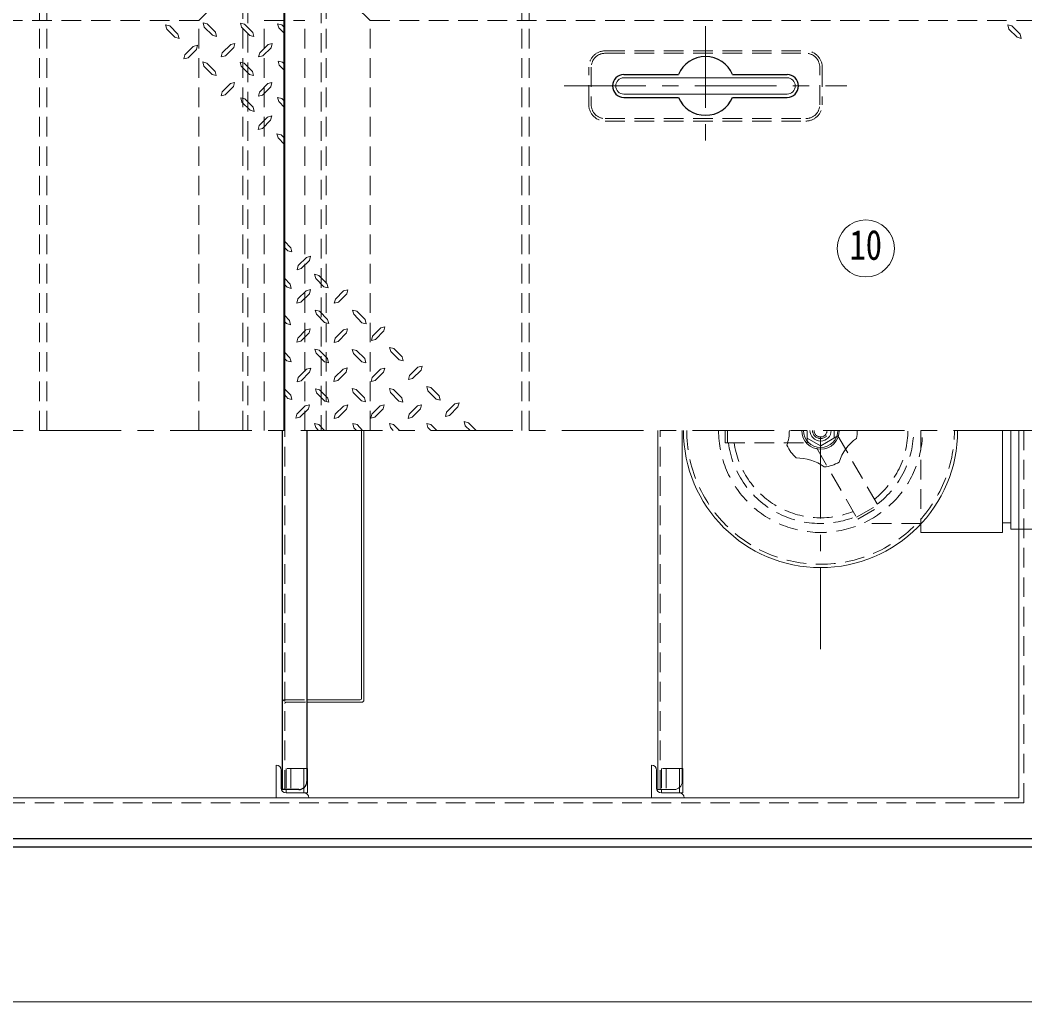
# Model space of a CAD drawing. Units: millimetres at full size, sheet at 1:10; details may follow other scales. Extents: x -2114 to 1936, y -1399 to 1411.
# Drawn here: x -1416 to -800, y 500 to 1102 of the extents above; entities that cross this region are included whole.
import ezdxf
from ezdxf.enums import TextEntityAlignment as Align

# ---------------------------------------------------------------- set-up
doc = ezdxf.new("R2010")
doc.units = ezdxf.units.MM
doc.header["$LTSCALE"] = 10
doc.linetypes.add('CHAIN1', pattern=[8, 5, -1, 1, -1])
doc.linetypes.add('DASHED1', pattern=[1.8, 1.2, -0.6])
doc.layers.add('0-0_ﾚｲﾔ1', color=4, linetype='Continuous', lineweight=9)
doc.styles.add('ＭＳ ゴシック', font='')
doc.styles.get('ＭＳ ゴシック').set_extended_font_data('MS Gothic')

msp = doc.modelspace()

# ---------------------------------------------------------------- linework, layer by layer
at = {"layer": '0-0_ﾚｲﾔ1', "color": 1, "lineweight": 40}
msp.add_line((-1253.92, 850.36), (-1253.92, 1141.36), dxfattribs=at)
at = {"layer": '0-0_ﾚｲﾔ1', "linetype": 'DASHED1'}
for p, q in [((-1403.92, 1101.36), (-1403.92, 1128.36)), ((-1399.42, 1101.36), (-1399.42, 1128.36)), ((-1279.42, 850.36), (-1279.42, 1128.36)), ((-1228.42, 850.36), (-1228.42, 1128.36)), ((-1108.42, 1101.36), (-1108.42, 1128.36)), ((-1103.92, 1101.36), (-1103.92, 1128.36)), ((-1023.67, 630.36), (-1023.67, 850.36)), ((-983.92, 842.86), (-983.92, 850.36)), ((-982.42, 842.86), (-982.42, 850.36)), ((-933.67, 850.36), (-933.67, 842.86)), ((-917.17, 850.36), (-917.17, 845.6)), ((-863.92, 850.36), (-863.92, 793.15)), ((-800.92, 850.36), (-800.92, 622.36)), ((-925.42, 840.84), (-933.67, 845.6)), ((-914.8, 846.97), (-927.79, 839.47)), ((-914.8, 846.97), (-889.68, 803.45)), ((-983.92, 842.86), (-933.67, 842.86)), ((-927.79, 839.47), (-902.67, 795.95)), ((-903.42, 797.25), (-890.43, 804.75)), ((-902.67, 795.95), (-889.68, 803.45)), ((-863.92, 793.36), (-899.78, 793.36)), ((-803.92, 789.86), (-724.92, 789.86)), ((-1253.67, 685.36), (-1240.17, 685.36)), ((-1252.92, 683.86), (-1240.17, 683.86)), ((-1240.17, 643.36), (-1252.92, 643.36)), ((-1252.92, 643.36), (-1252.92, 630.36)), ((-1249.92, 643.36), (-1249.92, 628.36)), ((-1241.92, 631.56), (-1241.92, 643.36)), ((-1010.17, 643.36), (-1022.92, 643.36)), ((-1022.92, 643.36), (-1022.92, 630.36)), ((-1019.92, 643.36), (-1019.92, 628.36)), ((-1011.92, 631.56), (-1011.92, 643.36)), ((-800.92, 622.36), (-1706.92, 622.36))]:
    msp.add_line(p, q, dxfattribs=at)
at = {"layer": '0-0_ﾚｲﾔ1', "color": 7, "linetype": 'DASHED1', "lineweight": 18}
for p, q in [((-1306.42, 1101.36), (-1276.89, 1130.9)), ((-1276.42, 1129.76), (-1276.42, 850.36)), ((-1231.42, 1129.76), (-1231.42, 850.36)), ((-1201.42, 1101.36), (-1230.95, 1130.9)), ((-1306.42, 1101.36), (-1729.92, 1101.36)), ((-1403.92, 850.36), (-1403.92, 1101.36)), ((-1399.42, 850.36), (-1399.42, 1101.36)), ((-1306.42, 850.36), (-1306.42, 1101.36)), ((-1266.42, 1101.36), (-1241.42, 1101.36)), ((-1266.42, 850.36), (-1266.42, 1101.36)), ((-1241.42, 850.36), (-1241.42, 1101.36)), ((-1201.42, 1101.36), (-777.92, 1101.36)), ((-1201.42, 850.36), (-1201.42, 1101.36)), ((-1108.42, 850.36), (-1108.42, 1101.36)), ((-1103.92, 850.36), (-1103.92, 1101.36)), ((-1057.42, 1082.86), (-934.42, 1082.86)), ((-1057.42, 1081.36), (-934.42, 1081.36)), ((-1067.42, 1049.86), (-1067.42, 1072.86)), ((-1065.92, 1072.86), (-1065.92, 1049.86)), ((-925.92, 1049.86), (-925.92, 1072.86)), ((-924.42, 1072.86), (-924.42, 1049.86)), ((-1057.42, 1041.36), (-934.42, 1041.36)), ((-1057.42, 1039.86), (-934.42, 1039.86)), ((-1253.67, 630.36), (-1253.67, 850.36))]:
    msp.add_line(p, q, dxfattribs=at)
at = {"layer": '0-0_ﾚｲﾔ1'}
for p, q in [((-1326.04, 1096.2), (-1326.69, 1098.77)), ((-1324.19, 1098.13), (-1326.69, 1098.77)), ((-1326.04, 1096.2), (-1320.98, 1091.14)), ((-1324.19, 1098.13), (-1319.13, 1092.99)), ((-1303.14, 1097.41), (-1303.78, 1099.98)), ((-1301.29, 1099.34), (-1303.78, 1099.98)), ((-1303.14, 1097.41), (-1298.08, 1092.35)), ((-1301.29, 1099.34), (-1296.23, 1094.19)), ((-1280.24, 1097.33), (-1280.88, 1099.9)), ((-1278.39, 1099.26), (-1280.88, 1099.9)), ((-1280.24, 1097.33), (-1275.18, 1092.27)), ((-1278.39, 1099.26), (-1273.33, 1094.11)), ((-1255.49, 1098.77), (-1258.06, 1099.42)), ((-1257.34, 1096.85), (-1258.06, 1099.42)), ((-1257.34, 1096.85), (-1253.92, 1093.43)), ((-1255.49, 1098.77), (-1253.92, 1097.21)), ((-810.04, 1096.2), (-810.69, 1098.77)), ((-808.19, 1098.13), (-810.69, 1098.77)), ((-810.04, 1096.2), (-804.98, 1091.14)), ((-808.19, 1098.13), (-803.13, 1092.99)), ((-1318.41, 1090.5), (-1320.98, 1091.14)), ((-1319.13, 1092.99), (-1318.41, 1090.5)), ((-1295.51, 1091.7), (-1298.08, 1092.35)), ((-1296.23, 1094.19), (-1295.51, 1091.7)), ((-1272.6, 1091.62), (-1275.18, 1092.27)), ((-1273.33, 1094.11), (-1272.6, 1091.62)), ((-802.41, 1090.5), (-804.98, 1091.14)), ((-803.13, 1092.99), (-802.41, 1090.5)), ((-1312.94, 1078.6), (-1307.88, 1083.67)), ((-1290.04, 1079.81), (-1284.98, 1084.87)), ((-1267.14, 1079.73), (-1262.08, 1084.79)), ((-1314.87, 1080.45), (-1315.52, 1077.96)), ((-1312.94, 1078.6), (-1315.52, 1077.96)), ((-1291.97, 1081.66), (-1292.61, 1079.17)), ((-1290.04, 1079.81), (-1292.61, 1079.17)), ((-1269.07, 1081.58), (-1269.71, 1079.09)), ((-1267.14, 1079.73), (-1269.71, 1079.09)), ((-1303.3, 1073.46), (-1303.94, 1076.03)), ((-1301.45, 1075.39), (-1303.94, 1076.03)), ((-1303.3, 1073.46), (-1298.24, 1068.4)), ((-1301.45, 1075.39), (-1296.39, 1070.25)), ((-1280.4, 1073.38), (-1281.04, 1075.95)), ((-1278.55, 1075.31), (-1281.04, 1075.95)), ((-1280.4, 1073.38), (-1275.34, 1068.32)), ((-1278.55, 1075.31), (-1273.49, 1070.17)), ((-1255.17, 1075.95), (-1257.74, 1076.6)), ((-1257.1, 1074.02), (-1257.74, 1076.6)), ((-1257.1, 1074.02), (-1253.92, 1070.85)), ((-1255.17, 1075.95), (-1253.92, 1074.71)), ((-1295.67, 1067.76), (-1298.24, 1068.4)), ((-1296.39, 1070.25), (-1295.67, 1067.76)), ((-1272.77, 1067.68), (-1275.34, 1068.32)), ((-1273.49, 1070.17), (-1272.77, 1067.68)), ((-1290.2, 1055.86), (-1285.14, 1060.93)), ((-1267.3, 1055.78), (-1262.24, 1060.85)), ((-1292.13, 1057.71), (-1292.77, 1055.22)), ((-1290.2, 1055.86), (-1292.77, 1055.22)), ((-1278.15, 1053.37), (-1280.72, 1054.02)), ((-1280, 1051.44), (-1280.72, 1054.02)), ((-1278.15, 1053.37), (-1273.09, 1048.31)), ((-1269.23, 1057.63), (-1269.87, 1055.14)), ((-1267.3, 1055.78), (-1269.87, 1055.14)), ((-1255.57, 1053.69), (-1258.14, 1054.34)), ((-1257.42, 1051.77), (-1258.14, 1054.34)), ((-1255.57, 1053.69), (-1253.92, 1052.05)), ((-1280, 1051.44), (-1274.94, 1046.46)), ((-1273.09, 1048.31), (-1272.36, 1045.74)), ((-1257.42, 1051.77), (-1253.92, 1048.13)), ((-1272.36, 1045.74), (-1274.94, 1046.46)), ((-1269.31, 1037.22), (-1264.25, 1042.28)), ((-1269.31, 1037.22), (-1269.95, 1034.65)), ((-1267.38, 1035.37), (-1269.95, 1034.65)), ((-1267.38, 1035.37), (-1262.4, 1040.44)), ((-1255.97, 1031.44), (-1258.54, 1032.08)), ((-1257.82, 1029.51), (-1258.54, 1032.08)), ((-1257.82, 1029.51), (-1253.92, 1025.45)), ((-1255.97, 1031.44), (-1253.92, 1029.39)), ((-1250.02, 962.22), (-1253.92, 966.27)), ((-1251.87, 960.29), (-1253.92, 962.34)), ((-1250.02, 962.22), (-1249.3, 959.65)), ((-1251.87, 960.29), (-1249.3, 959.65)), ((-1240.46, 956.35), (-1245.44, 951.29)), ((-1238.53, 954.51), (-1243.6, 949.44)), ((-1240.46, 956.35), (-1237.89, 957.08)), ((-1238.53, 954.51), (-1237.89, 957.08)), ((-1250.43, 939.96), (-1253.92, 943.6)), ((-1235.48, 945.99), (-1232.91, 945.27)), ((-1234.76, 943.42), (-1235.48, 945.99)), ((-1229.69, 938.35), (-1234.76, 943.42)), ((-1227.85, 940.28), (-1232.91, 945.27)), ((-1252.27, 938.03), (-1253.92, 939.68)), ((-1252.27, 938.03), (-1249.7, 937.39)), ((-1250.43, 939.96), (-1249.7, 937.39)), ((-1240.54, 935.94), (-1245.6, 930.88)), ((-1240.54, 935.94), (-1237.97, 936.59)), ((-1238.61, 934.1), (-1237.97, 936.59)), ((-1229.69, 938.35), (-1227.12, 937.71)), ((-1227.85, 940.28), (-1227.12, 937.71)), ((-1217.64, 935.86), (-1222.7, 930.8)), ((-1217.64, 935.86), (-1215.07, 936.51)), ((-1215.71, 934.02), (-1215.07, 936.51)), ((-1235.08, 924.05), (-1232.51, 923.41)), ((-1234.35, 921.56), (-1235.08, 924.05)), ((-1212.18, 923.97), (-1209.6, 923.33)), ((-1211.45, 921.48), (-1212.18, 923.97)), ((-1250.75, 917.7), (-1253.92, 920.88)), ((-1250.75, 917.7), (-1250.1, 915.13)), ((-1229.29, 916.42), (-1234.35, 921.56)), ((-1227.44, 918.35), (-1232.51, 923.41)), ((-1227.44, 918.35), (-1226.8, 915.77)), ((-1206.39, 916.34), (-1211.45, 921.48)), ((-1204.54, 918.27), (-1209.6, 923.33)), ((-1204.54, 918.27), (-1203.9, 915.69)), ((-1252.68, 915.77), (-1253.92, 917.02)), ((-1252.68, 915.77), (-1250.1, 915.13)), ((-1240.7, 912), (-1245.77, 906.94)), ((-1240.7, 912), (-1238.13, 912.64)), ((-1238.77, 910.15), (-1238.13, 912.64)), ((-1229.29, 916.42), (-1226.8, 915.77)), ((-1217.8, 911.92), (-1222.86, 906.85)), ((-1217.8, 911.92), (-1215.23, 912.56)), ((-1215.87, 910.07), (-1215.23, 912.56)), ((-1206.39, 916.34), (-1203.9, 915.69)), ((-1194.9, 913.12), (-1199.96, 908.06)), ((-1194.9, 913.12), (-1192.33, 913.77)), ((-1192.97, 911.27), (-1192.33, 913.77)), ((-1235.24, 900.1), (-1232.67, 899.46)), ((-1234.52, 897.61), (-1235.24, 900.1)), ((-1227.6, 894.4), (-1232.67, 899.46)), ((-1212.34, 900.02), (-1209.77, 899.38)), ((-1211.61, 897.53), (-1212.34, 900.02)), ((-1204.7, 894.32), (-1209.77, 899.38)), ((-1189.44, 901.23), (-1186.86, 900.59)), ((-1188.71, 898.74), (-1189.44, 901.23)), ((-1181.8, 895.52), (-1186.86, 900.59)), ((-1250.51, 894.88), (-1253.92, 898.3)), ((-1252.35, 892.95), (-1253.92, 894.52)), ((-1252.35, 892.95), (-1249.78, 892.31)), ((-1250.51, 894.88), (-1249.78, 892.31)), ((-1229.45, 892.47), (-1234.52, 897.61)), ((-1227.6, 894.4), (-1226.96, 891.83)), ((-1206.55, 892.39), (-1211.61, 897.53)), ((-1204.7, 894.32), (-1204.06, 891.75)), ((-1183.65, 893.6), (-1188.71, 898.74)), ((-1183.65, 893.6), (-1181.16, 892.95)), ((-1181.8, 895.52), (-1181.16, 892.95)), ((-1240.38, 887.81), (-1245.44, 882.75)), ((-1240.38, 887.81), (-1237.81, 888.45)), ((-1238.45, 885.96), (-1237.81, 888.45)), ((-1229.45, 892.47), (-1226.96, 891.83)), ((-1217.96, 887.97), (-1223.02, 882.91)), ((-1217.96, 887.97), (-1215.39, 888.61)), ((-1216.03, 886.12), (-1215.39, 888.61)), ((-1206.55, 892.39), (-1204.06, 891.75)), ((-1195.06, 887.89), (-1200.12, 882.83)), ((-1195.06, 887.89), (-1192.49, 888.53)), ((-1193.13, 886.04), (-1192.49, 888.53)), ((-1172.16, 889.1), (-1177.22, 884.03)), ((-1172.16, 889.1), (-1169.59, 889.74)), ((-1170.23, 887.25), (-1169.59, 889.74)), ((-1250.02, 871.9), (-1253.92, 875.8)), ((-1234.92, 875.92), (-1232.35, 875.27)), ((-1234.19, 873.43), (-1234.92, 875.92)), ((-1227.28, 870.21), (-1232.35, 875.27)), ((-1212.5, 876.08), (-1209.93, 875.44)), ((-1211.77, 873.59), (-1212.5, 876.08)), ((-1204.86, 870.37), (-1209.93, 875.44)), ((-1189.6, 876), (-1187.02, 875.35)), ((-1188.87, 873.51), (-1189.6, 876)), ((-1181.96, 870.29), (-1187.02, 875.35)), ((-1166.69, 877.2), (-1164.12, 876.56)), ((-1165.97, 874.71), (-1166.69, 877.2)), ((-1160.91, 869.57), (-1165.97, 874.71)), ((-1159.06, 871.5), (-1164.12, 876.56)), ((-1251.87, 869.97), (-1253.92, 872.31)), ((-1251.87, 869.97), (-1249.3, 869.33)), ((-1250.02, 871.9), (-1249.3, 869.33)), ((-1229.13, 868.28), (-1234.19, 873.43)), ((-1229.13, 868.28), (-1226.64, 867.64)), ((-1227.28, 870.21), (-1226.64, 867.64)), ((-1206.71, 868.44), (-1211.77, 873.59)), ((-1206.71, 868.44), (-1204.22, 867.8)), ((-1204.86, 870.37), (-1204.22, 867.8)), ((-1183.81, 868.36), (-1188.87, 873.51)), ((-1183.81, 868.36), (-1181.32, 867.72)), ((-1181.96, 870.29), (-1181.32, 867.72)), ((-1160.91, 869.57), (-1158.42, 868.93)), ((-1159.06, 871.5), (-1158.42, 868.93)), ((-1241.19, 865.47), (-1246.25, 860.41)), ((-1241.19, 865.47), (-1238.61, 866.11)), ((-1239.26, 863.62), (-1238.61, 866.11)), ((-1217.72, 865.31), (-1222.78, 860.25)), ((-1217.72, 865.31), (-1215.15, 865.95)), ((-1215.79, 863.46), (-1215.15, 865.95)), ((-1195.3, 865.47), (-1200.36, 860.41)), ((-1195.3, 865.47), (-1192.73, 866.11)), ((-1193.37, 863.62), (-1192.73, 866.11)), ((-1172.4, 865.39), (-1177.46, 860.33)), ((-1172.4, 865.39), (-1169.83, 866.03)), ((-1170.47, 863.54), (-1169.83, 866.03)), ((-1149.5, 866.6), (-1154.56, 861.53)), ((-1149.5, 866.6), (-1146.93, 867.24)), ((-1147.57, 864.75), (-1146.93, 867.24)), ((-1235.48, 854.7), (-1232.91, 853.98)), ((-1234.76, 852.13), (-1235.48, 854.7)), ((-1232.99, 850.36), (-1234.76, 852.13)), ((-1229.29, 850.36), (-1232.91, 853.98)), ((-1212.02, 854.54), (-1209.44, 853.9)), ((-1211.37, 852.05), (-1212.02, 854.54)), ((-1209.69, 850.36), (-1211.37, 852.05)), ((-1206.04, 850.36), (-1209.44, 853.9)), ((-1206.67, 850.36), (-1206.67, 686.11)), ((-1205.17, 850.36), (-1205.17, 685.36)), ((-1189.6, 854.7), (-1187.02, 853.98)), ((-1188.95, 852.13), (-1189.6, 854.7)), ((-1187.19, 850.36), (-1188.95, 852.13)), ((-1183.41, 850.36), (-1187.02, 853.98)), ((-1166.69, 854.62), (-1164.12, 853.98)), ((-1165.97, 852.13), (-1166.69, 854.62)), ((-1164.2, 850.36), (-1165.97, 852.13)), ((-1160.51, 850.36), (-1164.12, 853.98)), ((-1136.36, 850.36), (-1141.22, 855.1)), ((-813.92, 850.36), (-813.92, 787.86)), ((-808.92, 850.36), (-808.92, 789.86)), ((-863.92, 793.15), (-863.92, 787.86)), ((-813.92, 793.76), (-808.92, 793.76)), ((-808.92, 789.86), (-803.92, 789.86)), ((-863.92, 787.86), (-813.92, 787.86)), ((-1207.42, 685.36), (-1240.17, 685.36)), ((-1206.67, 683.86), (-1240.17, 683.86)), ((-1252.92, 630.36), (-1252.92, 628.36)), ((-1022.92, 630.36), (-1022.92, 628.36))]:
    msp.add_line(p, q, dxfattribs=at)
at = {"layer": '0-0_ﾚｲﾔ1', "linetype": 'CHAIN1'}
for p, q in [((-995.92, 1097.86), (-995.92, 1024.86)), ((-1082.42, 1061.36), (-909.42, 1061.36)), ((-2043.92, 850.36), (-308.92, 850.36)), ((-925.42, 716.36), (-925.42, 850.36))]:
    msp.add_line(p, q, dxfattribs=at)
at = {"layer": '0-0_ﾚｲﾔ1', "color": 5, "lineweight": 25}
for p, q in [((-1045.92, 1068.36), (-1012.5, 1068.36)), ((-979.34, 1068.36), (-945.92, 1068.36)), ((-1045.92, 1054.36), (-1012.5, 1054.36)), ((-979.34, 1054.36), (-945.92, 1054.36)), ((-1255.17, 630.36), (-1255.17, 850.36)), ((-1240.17, 850.36), (-1240.17, 635.36)), ((-1245.17, 630.36), (-1255.17, 630.36)), ((-1733.92, 600.36), (-773.92, 600.36)), ((-1733.92, 595.36), (-773.92, 595.36))]:
    msp.add_line(p, q, dxfattribs=at)
at = {"layer": '0-0_ﾚｲﾔ1', "color": 7, "lineweight": 18}
for p, q in [((-1045.92, 1066.36), (-945.92, 1066.36)), ((-1045.92, 1056.36), (-945.92, 1056.36)), ((-1025.17, 630.36), (-1025.17, 850.36)), ((-1010.17, 635.36), (-1010.17, 850.36)), ((-803.92, 850.36), (-803.92, 625.36)), ((-1258.92, 645.36), (-1258.92, 625.36)), ((-1255.92, 631.36), (-1255.92, 642.36)), ((-1240.17, 643.36), (-1239.8, 643.36)), ((-1239.8, 628.36), (-1239.8, 643.36)), ((-1028.92, 645.36), (-1028.92, 625.36)), ((-1025.92, 631.36), (-1025.92, 642.36)), ((-1010.17, 643.36), (-1009.8, 643.36)), ((-1009.8, 628.36), (-1009.8, 643.36)), ((-1252.92, 628.36), (-1239.8, 628.36)), ((-1241.92, 628.36), (-1241.92, 631.56)), ((-1015.17, 630.36), (-1025.17, 630.36)), ((-1022.92, 628.36), (-1009.8, 628.36)), ((-1011.92, 628.36), (-1011.92, 631.56)), ((-803.92, 625.36), (-1486.92, 625.36)), ((-728.92, 500.36), (-1778.92, 500.36))]:
    msp.add_line(p, q, dxfattribs=at)
at = {"layer": '0-0_ﾚｲﾔ1'}
for points in [[(-1314.87, 1080.45), (-1309.73, 1085.6), (-1307.24, 1086.24), (-1307.88, 1083.67)], [(-1291.97, 1081.66), (-1286.83, 1086.8), (-1284.34, 1087.44), (-1284.98, 1084.87)], [(-1269.07, 1081.58), (-1263.93, 1086.72), (-1261.44, 1087.36), (-1262.08, 1084.79)], [(-1292.13, 1057.71), (-1286.99, 1062.85), (-1284.5, 1063.5), (-1285.14, 1060.93)], [(-1269.23, 1057.63), (-1264.09, 1062.77), (-1261.6, 1063.42), (-1262.24, 1060.85)], [(-1264.25, 1042.28), (-1261.68, 1043.01), (-1262.4, 1040.44)], [(-1243.6, 949.44), (-1246.17, 948.72), (-1245.44, 951.29)], [(-1238.61, 934.1), (-1243.76, 928.95), (-1246.25, 928.31), (-1245.6, 930.88)], [(-1215.71, 934.02), (-1220.85, 928.87), (-1223.35, 928.23), (-1222.7, 930.8)], [(-1192.97, 911.27), (-1198.11, 906.13), (-1200.6, 905.49), (-1199.96, 908.06)], [(-1238.77, 910.15), (-1243.92, 905.01), (-1246.41, 904.36), (-1245.77, 906.94)], [(-1215.87, 910.07), (-1221.02, 904.93), (-1223.51, 904.28), (-1222.86, 906.85)], [(-1170.23, 887.25), (-1175.37, 882.1), (-1177.86, 881.46), (-1177.22, 884.03)], [(-1238.45, 885.96), (-1243.6, 880.82), (-1246.09, 880.18), (-1245.44, 882.75)], [(-1216.03, 886.12), (-1221.18, 880.98), (-1223.67, 880.34), (-1223.02, 882.91)], [(-1193.13, 886.04), (-1198.27, 880.9), (-1200.77, 880.26), (-1200.12, 882.83)], [(-1239.26, 863.62), (-1244.4, 858.48), (-1246.89, 857.84), (-1246.25, 860.41)], [(-1215.79, 863.46), (-1220.94, 858.32), (-1223.43, 857.68), (-1222.78, 860.25)], [(-1193.37, 863.62), (-1198.52, 858.48), (-1201.01, 857.84), (-1200.36, 860.41)], [(-1170.47, 863.54), (-1175.61, 858.4), (-1178.1, 857.76), (-1177.46, 860.33)], [(-1147.57, 864.75), (-1152.71, 859.6), (-1155.2, 858.96), (-1154.56, 861.53)], [(-1140.18, 850.36), (-1143.07, 853.26), (-1143.79, 855.83), (-1141.22, 855.1)]]:
    msp.add_lwpolyline(points, dxfattribs=at)
at = {"layer": '0-0_ﾚｲﾔ1', "color": 7, "lineweight": 18}
msp.add_circle((-897.72, 961.87), 17.5, dxfattribs=at)
at = {"layer": '0-0_ﾚｲﾔ1', "color": 7, "linetype": 'DASHED1', "lineweight": 18}
for centre, radius, start, end in [((-1057.42, 1072.86), 10, 90, 180), ((-1057.42, 1072.86), 8.5, 90, 180), ((-934.42, 1072.86), 10, 0, 90), ((-934.42, 1072.86), 8.5, 0, 90), ((-1057.42, 1049.86), 10, 180, 270), ((-1057.42, 1049.86), 8.5, 180, 270), ((-934.42, 1049.86), 10, 270, 0), ((-934.42, 1049.86), 8.5, 270, 0)]:
    msp.add_arc(centre, radius, start, end, dxfattribs=at)
at = {"layer": '0-0_ﾚｲﾔ1', "color": 5, "lineweight": 25}
for centre, radius, start, end in [((-995.92, 1061.36), 18, 22.88538, 157.11462), ((-1045.92, 1061.36), 7, 90, 270), ((-945.92, 1061.36), 7, 270, 90), ((-995.92, 1061.36), 18, 202.88538, 337.11462), ((-1245.17, 635.36), 5, 270, 0)]:
    msp.add_arc(centre, radius, start, end, dxfattribs=at)
at = {"layer": '0-0_ﾚｲﾔ1', "color": 7, "lineweight": 18}
for centre, radius, start, end in [((-1045.92, 1061.36), 5, 90, 270), ((-945.92, 1061.36), 5, 270, 90), ((-925.42, 850.36), 84, 180, 0), ((-972.29, 850.36), 27.75, 341.07536, 0), ((-925.42, 850.36), 11.5, 180, 0), ((-925.42, 850.36), 10.5, 180, 0), ((-925.42, 850.36), 6.5, 180, 0), ((-925.42, 850.36), 22.5, 347.57818, 360), ((-887.5, 822.81), 27.75, 125.07536, 162.92464), ((-925.42, 850.36), 22.5, 203.57818, 228.42182), ((-939.91, 805.79), 27.75, 53.07536, 90.92464), ((-925.42, 850.36), 22.5, 275.57818, 300.42182), ((-1258.92, 642.36), 3, 0, 90), ((-1028.92, 642.36), 3, 0, 90), ((-1015.17, 635.36), 5, 270, 0), ((-1252.92, 631.36), 3, 180, 270), ((-1241.92, 625.36), 3, 0, 90), ((-1022.92, 631.36), 3, 180, 270), ((-1011.92, 625.36), 3, 0, 90)]:
    msp.add_arc(centre, radius, start, end, dxfattribs=at)
at = {"layer": '0-0_ﾚｲﾔ1', "linetype": 'DASHED1'}
for centre, radius, start, end in [((-925.42, 850.36), 82, 180, 0), ((-925.42, 850.36), 62.5, 180, 0), ((-925.42, 850.36), 5, 180, 0), ((-925.42, 850.36), 4, 180, 0), ((-925.42, 850.36), 53.5, 308.05866, 0), ((-925.42, 850.36), 57, 307.56084, 0), ((-925.42, 850.36), 57, 187.56084, 292.43916), ((-925.42, 850.36), 53.5, 188.05866, 291.94134), ((-1253.67, 683.86), 1.5, 90, 180), ((-1252.92, 683.11), 0.75, 90, 180)]:
    msp.add_arc(centre, radius, start, end, dxfattribs=at)
at = {"layer": '0-0_ﾚｲﾔ1'}
for centre, radius in [((-1207.42, 686.11), 0.75), ((-1206.67, 685.36), 1.5)]:
    msp.add_arc(centre, radius, 270, 0, dxfattribs=at)

# ---------------------------------------------------------------- texts
at = {"layer": '0-0_ﾚｲﾔ1', "color": 7, "style": 'ＭＳ ゴシック', "width": 0.8}
msp.add_text('10', height=18.33, dxfattribs=at).set_placement((-907.72, 949.37), align=Align.BOTTOM_LEFT)

doc.saveas('drawing.dxf')
